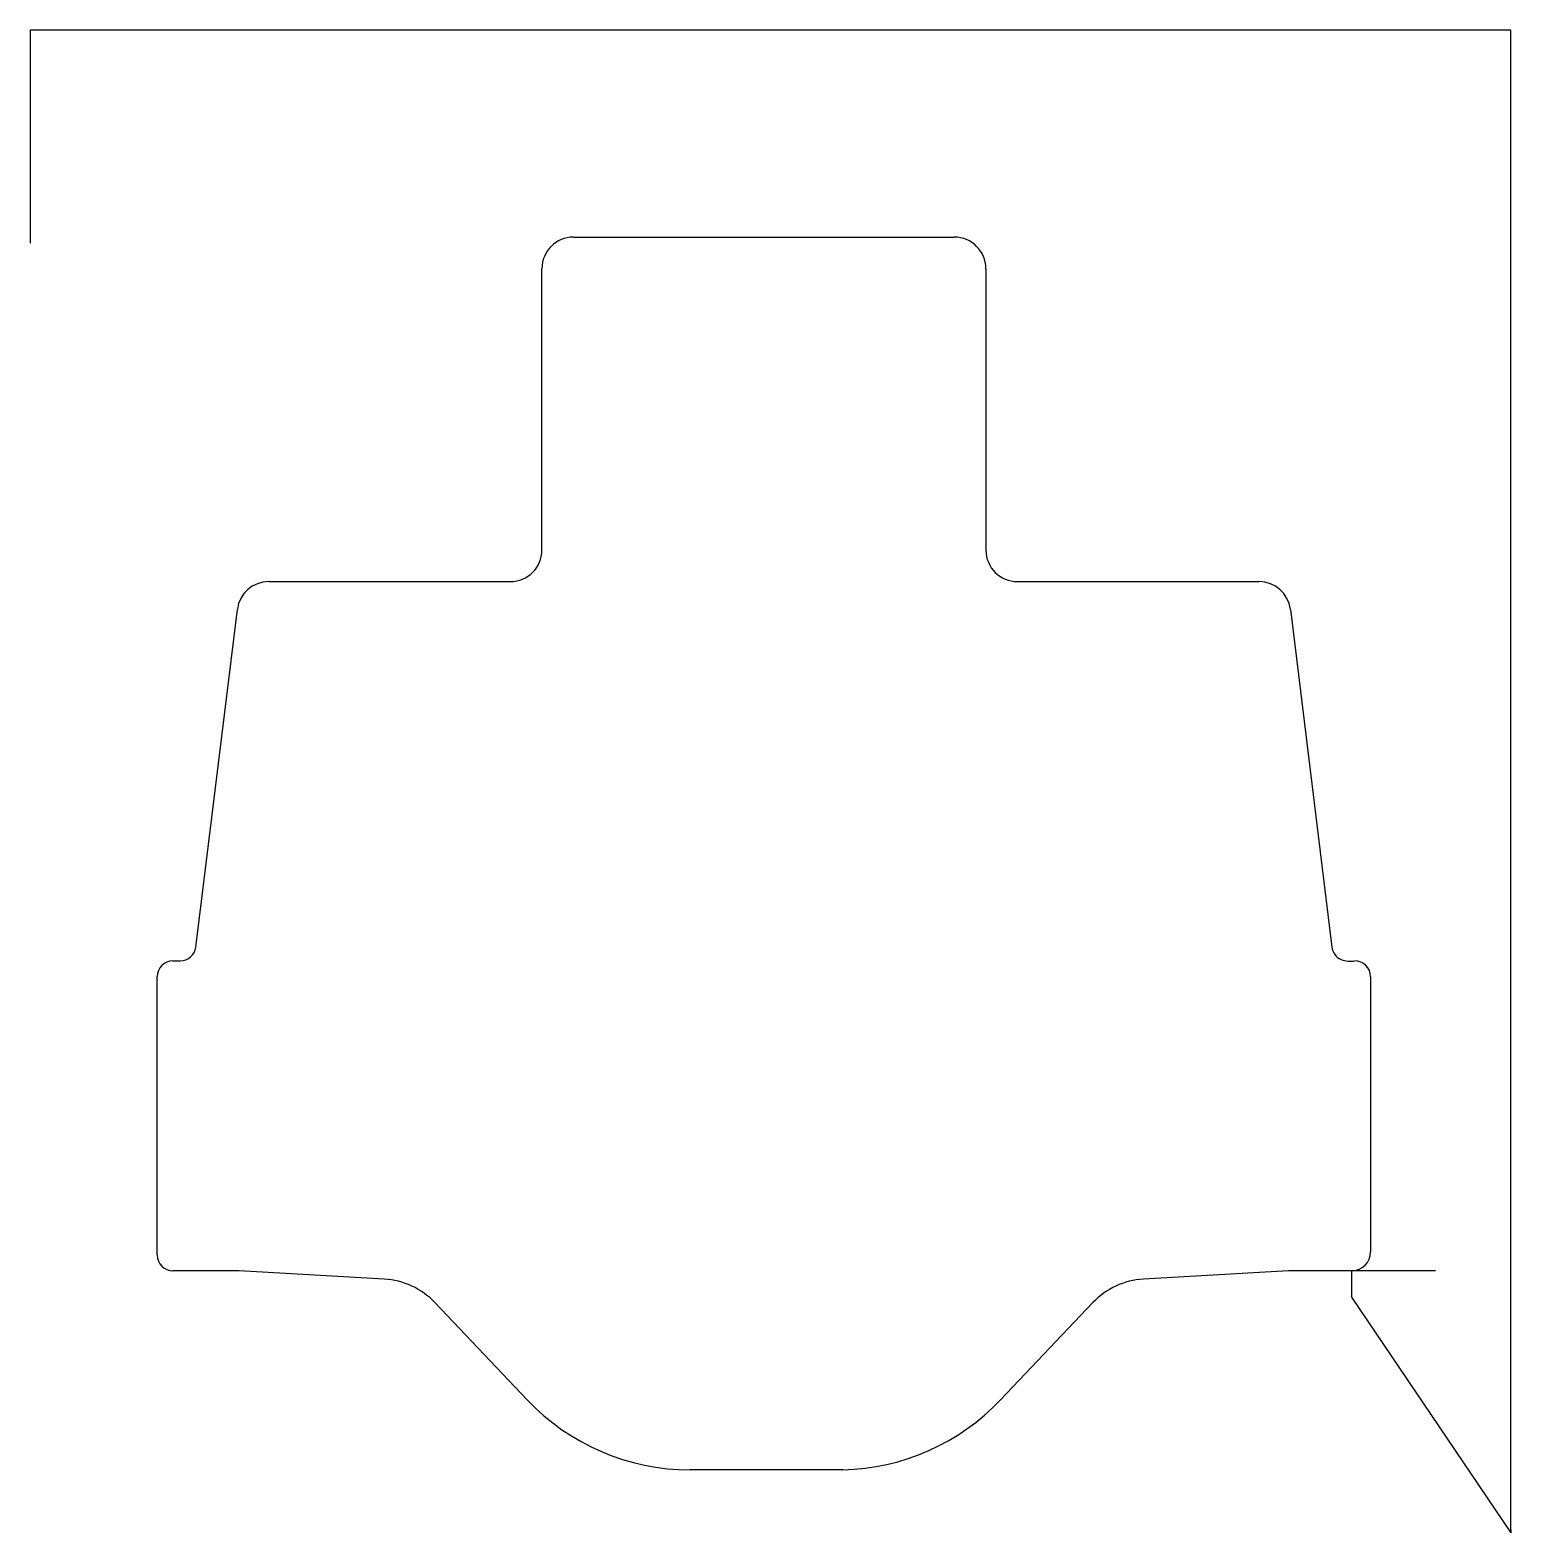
# Model space of a CAD drawing. Header units: metres. Extents: x 1272 to 1740, y 1651 to 2126.
import ezdxf

# ---------------------------------------------------------------- set-up
doc = ezdxf.new("R2010")
doc.units = ezdxf.units.M

msp = doc.modelspace()

# ---------------------------------------------------------------- linework, layer by layer
at = {"layer": 'TOOL_0'}
for p, q in [((1740.498, 2126.245), (1271.856, 2126.245)), ((1271.856, 2126.245), (1271.856, 2059.841)), ((1740.498, 1651.801), (1740.498, 2126.245)), ((1271.856, 2059.841), (1271.856, 2058.841)), ((1443.835, 2060.754), (1564.335, 2060.754)), ((1433.835, 1961.754), (1433.835, 2050.754)), ((1574.335, 2050.754), (1574.335, 1961.754)), ((1347.382, 1951.754), (1423.835, 1951.754)), ((1584.335, 1951.754), (1660.788, 1951.754)), ((1324.339, 1836.145), (1337.457, 1942.973)), ((1670.713, 1942.973), (1683.831, 1836.145)), ((1317.084, 1831.754), (1319.376, 1831.754)), ((1312.084, 1738.754), (1312.084, 1826.754)), ((1696.086, 1826.755), (1696.086, 1739.755)), ((1338.026, 1733.756), (1317.084, 1733.754)), ((1383.965, 1731.107), (1338.026, 1733.756)), ((1670.084, 1733.754), (1624.202, 1731.107)), ((1690.084, 1733.754), (1670.084, 1733.754)), ((1716.642, 1733.754), (1690.084, 1733.754)), ((1690.086, 1733.755), (1690.086, 1725.38)), ((1429.206, 1692.882), (1399.993, 1723.667)), ((1608.174, 1723.667), (1578.96, 1692.881)), ((1690.086, 1725.38), (1740.498, 1650.801)), ((1529.104, 1670.773), (1480.708, 1670.754)), ((1740.498, 1650.801), (1740.498, 1651.801)), ((1740.498, 1651.801), (1740.498, 1650.801)), ((1740.498, 1650.801), (1740.498, 1651.801))]:
    msp.add_line(p, q, dxfattribs=at)
for centre, radius, start, end in [((1443.835, 2050.754), 10, 90, 180), ((1564.335, 2050.754), 10, 0, 90), ((1423.835, 1961.754), 10, 270, 0), ((1584.335, 1961.754), 10, 180, 270), ((1347.409, 1941.725), 10.03, 90.15425, 172.85231), ((1660.762, 1941.724), 10.03, 7.15407, 89.85148), ((1319.352, 1836.781), 5.027, 270.27354, 352.73221), ((1688.81, 1836.77), 5.018, 187.15476, 245.4984), ((1317.084, 1826.754), 5, 90, 180), ((1689.828, 1840.907), 9.238, 250.39999, 277.82662), ((1691.086, 1826.755), 5, 0, 90), ((1317.084, 1738.754), 5, 180, 270), ((1690.086, 1739.755), 6, 270, 0), ((1382.527, 1707.024), 24.126, 43.61781, 86.58292), ((1625.64, 1707.024), 24.126, 93.41708, 136.38219), ((1480.754, 1741.862), 71.108, 223.53669, 269.96294), ((1527.458, 1741.754), 71, 271.32841, 316.50034)]:
    msp.add_arc(centre, radius, start, end, dxfattribs=at)

doc.saveas('drawing.dxf')
